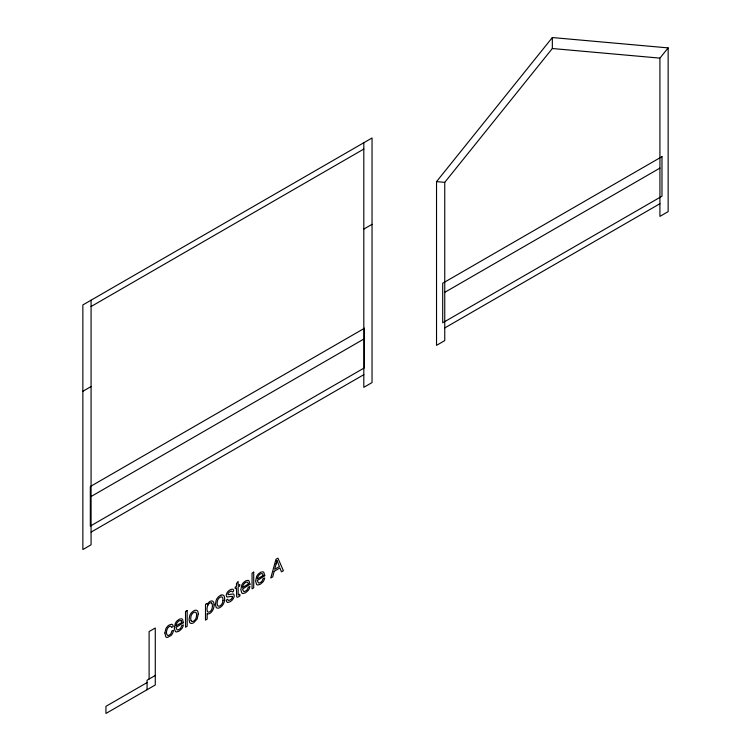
<?xml version="1.0" encoding="UTF-8"?>
<svg xmlns="http://www.w3.org/2000/svg" width="751" height="751" viewBox="0 0 751 751"><rect width="100%" height="100%" fill="white"/><g stroke="black" fill="none" stroke-linecap="round" stroke-linejoin="round"><path stroke-width="1.13" d="M208.036 604.996L207.83 605.381A4.346 2.516 -60 0 0 207.314 606.677L206.994 608.901A11.678 6.74 -60 0 0 206.994 609.681L207.426 611.53A3.595 2.075 -60 0 0 209.632 611.821A3.595 2.075 -60 0 0 211.904 609.052L212.42 606.414A12.204 7.041 -60 0 0 212.43 605.597L212.064 603.635A3.896 2.244 -60 0 0 211.651 603.109M436.528 181.62L444.752 182.352L444.752 340.607L436.528 345.357L436.528 181.62L552.332 37.55L668.146 47.895L668.146 211.632L659.922 216.382L659.922 58.127L668.146 47.895M444.93 182.127L552.332 48.515L552.332 37.55M91.078 306.53L363.813 149.064M82.854 391.29L91.078 386.54M363.813 229.083L372.036 224.333M91.078 496.524L363.813 339.067M444.752 292.336L659.922 168.111M91.078 532.13L363.813 374.674M444.752 327.943L659.922 203.718M176.025 625.846L181.808 622.513A4.619 2.666 -60 0 0 181.198 620.748M155.279 675.468L147.055 680.218L147.055 689.709M147.055 682.593L105.947 706.325L105.947 713.45L155.279 684.968L155.279 627.996L149.111 631.553L149.111 679.026M238.949 594.764A8.486 4.9 -60 0 0 239.766 594.219L240.01 595.787A8.27 4.778 -60 0 1 238.33 596.923L237.635 597.139A2.431 1.408 -60 0 1 237.241 597.139L237.034 597.064A2.15 1.239 -60 0 1 236.659 596.679L236.462 587.902L235.223 588.615L235.223 587.094L236.462 586.381L236.462 583.565L238.114 581.452L238.114 585.423L239.766 584.475L239.766 585.996L238.114 586.953L238.198 594.679A0.995 0.573 -60 0 0 238.433 594.876L238.949 594.754M220.813 595.28L220.569 595.383A6.815 3.933 -60 0 0 216.964 598.65A5.548 3.201 -60 0 0 216.081 600.575L215.49 604.208L215.988 606.977A5.764 3.323 -60 0 0 216.757 607.869A6.008 3.473 -60 0 0 219.104 607.934L219.574 607.737A8.392 4.844 -60 0 0 220.24 607.371C223.732 605.212 225.347 600.697 224.408 596.763A6.168 3.558 -60 0 0 220.728 595.243M552.332 48.515L659.744 58.109M191.12 620.72L190.735 619.012A10.955 6.327 -60 0 1 190.735 617.97L191.12 615.829A3.849 2.225 -60 0 1 191.552 614.797A3.999 2.309 -60 0 1 195.748 612.384A4.149 2.394 -60 0 1 196.311 613.192L196.584 614.797A11.256 6.496 -60 0 1 196.574 615.595L196.114 617.998A3.764 2.169 -60 0 1 195.748 618.815A3.99 2.3 -60 0 1 191.092 620.702M363.813 142.737L363.813 387.338L372.036 382.588L372.036 137.987L82.854 304.944L82.854 549.544L91.078 544.794L91.078 300.193M207.98 604.959A3.53 2.037 -60 0 1 211.688 603.044M176.006 625.855A4.187 2.422 -60 0 1 177.987 621.715A4.187 2.422 -60 0 1 181.151 620.814M183.46 622.663L175.941 627.517L177.133 629.892A4.018 2.319 -60 0 0 178.156 629.911L179.958 628.869A3.53 2.037 -60 0 0 180.531 628.24A3.333 1.924 -60 0 0 181.029 627.498L181.789 625.574L183.404 624.926L182.822 626.832A5.539 3.201 -60 0 1 181.592 628.944L179.029 631.169L176.654 631.938A5.811 3.351 -60 0 1 175.274 631.403L174.288 628.089L175.283 623.499A6.177 3.567 -60 0 1 175.922 622.344A5.877 3.389 -60 0 1 177.067 620.87L179.423 619.143L181.517 618.777A6.074 3.502 -60 0 1 182.493 619.293L183.46 622.663M249.999 584.25L242.489 589.094L243.671 591.469A4.018 2.319 -60 0 0 244.695 591.497L246.497 590.446A3.53 2.037 -60 0 0 247.079 589.826A3.333 1.924 -60 0 0 247.577 589.075L248.328 587.151L249.952 586.503L249.36 588.408A5.539 3.201 -60 0 1 248.14 590.521L245.577 592.746L243.202 593.525A5.811 3.351 -60 0 1 241.813 592.99L240.836 589.666L241.822 585.076A6.177 3.567 -60 0 1 242.46 583.931A5.877 3.389 -60 0 1 243.615 582.457L245.971 580.72L248.065 580.354A6.074 3.502 -60 0 1 249.032 580.87L249.999 584.25M264.784 575.717L257.264 580.561L258.447 582.936A4.018 2.319 -60 0 0 259.48 582.964L261.282 581.922A3.53 2.037 -60 0 0 261.855 581.293A3.333 1.924 -60 0 0 262.352 580.542L263.113 578.617L264.728 577.97L264.136 579.875A5.539 3.201 -60 0 1 262.916 581.987L260.353 584.212L257.978 584.991A5.811 3.351 -60 0 1 256.598 584.456L255.612 581.133L256.607 576.552A6.177 3.567 -60 0 1 257.246 575.397A5.877 3.389 -60 0 1 258.391 573.924L260.747 572.187L262.841 571.821A6.074 3.502 -60 0 1 263.817 572.346L264.784 575.717M198.236 614.008L197.175 618.918L193.814 622.626A8.392 4.844 -60 0 1 193.157 622.983L192.678 623.189A6.008 3.473 -60 0 1 190.332 623.133A5.764 3.323 -60 0 1 189.571 622.232L189.074 619.462L189.665 615.829A5.548 3.201 -60 0 1 190.576 613.933A6.815 3.933 -60 0 1 194.143 610.676L194.387 610.535A6.13 3.539 -60 0 1 196.969 610.507A6.168 3.558 -60 0 1 197.982 612.018L198.236 614.008M164.891 633.009L165.83 636.867A5.801 3.351 -60 0 0 166.797 637.374A5.633 3.248 -60 0 0 167.567 637.402L170.909 635.581A5.501 3.173 -60 0 0 172.42 633.609A5.323 3.079 -60 0 0 172.88 632.699L173.547 630.23L171.895 630.896L171.04 633.478A3.276 1.887 -60 0 1 170.28 634.426L168.477 635.496A3.483 2.009 -60 0 1 167.736 635.496C165.577 633.872 166.515 630.089 167.755 628.052A3.548 2.046 -60 0 1 168.506 627.188L168.787 626.944A4.468 2.582 -60 0 1 169.595 626.418L169.989 626.268A2.938 1.69 -60 0 1 171.097 626.447L171.65 627.517L173.303 626.278L172.655 624.785A4.778 2.76 -60 0 0 171.444 624.25L169.059 625.114A6.768 3.905 -60 0 0 167.022 626.963L166.76 627.301A5.041 2.91 -60 0 0 165.887 628.747L164.891 633.009M214.091 604.93L213.875 607.09A8.214 4.741 -60 0 1 213.537 608.376L213.059 609.596A5.567 3.211 -60 0 1 211.951 611.417L211.153 612.328A5.651 3.267 -60 0 1 209.548 613.539L209.154 613.717A4.187 2.422 -60 0 1 208.252 613.886A4.919 2.835 -60 0 1 207.145 613.473L207.154 619.124L205.502 620.082L205.502 604.255L207.069 603.344C206.741 606.601 208.694 600.931 210.824 601.091A5.304 3.06 -60 0 1 212.984 601.382L213.594 602.236A8.899 5.144 -60 0 1 214.016 603.795L214.091 604.93M222.991 600.34L222.531 602.743A3.764 2.169 -60 0 1 222.174 603.56A3.99 2.3 -60 0 1 217.508 605.447L217.152 603.757A10.955 6.327 -60 0 1 217.152 602.715L217.537 600.575A3.849 2.225 -60 0 1 217.978 599.542A3.999 2.309 -60 0 1 222.165 597.129A4.149 2.394 -60 0 1 222.737 597.937L223 599.542A11.256 6.496 -60 0 1 222.991 600.34M274.143 571.295L272.707 576.89L270.792 577.998L275.964 559.279L277.936 558.143L283.39 570.722L281.456 571.84L279.935 567.953L274.143 571.295M276.133 563.841L274.659 569.286L279.391 566.554L276.959 560.33A21.807 12.589 -60 0 1 276.133 563.841M232.359 597.655L231.026 599.458L228.83 600.462A2.751 1.586 -60 0 1 228.079 600.124L227.713 599.157L226.06 600.396L227.093 602.264A4.177 2.413 -60 0 0 227.882 602.443L229.327 602.067A10.749 6.205 -60 0 0 230.51 601.438L231.561 600.659A6.28 3.624 -60 0 0 232.275 599.955L233.082 598.932A4.074 2.356 -60 0 0 233.664 597.843A4.393 2.535 -60 0 0 233.88 597.289A3.905 2.253 -60 0 0 234.152 595.759A4.534 2.619 -60 0 0 234.124 595.299L233.993 594.745A2.938 1.699 -60 0 0 233.758 594.341A3.417 1.971 -60 0 0 232.998 593.957L228.154 594.689A1.305 0.751 -60 0 1 228.079 593.543L229.299 592.004L231.242 591.103A2.281 1.314 -60 0 1 231.655 591.215A2.394 1.38 -60 0 1 231.956 591.516C233.27 593.6 234.791 588.775 232.162 589.159A6.205 3.586 -60 0 0 231.496 589.272L229.919 589.957A7.172 4.14 -60 0 0 228.482 591.018A7.21 4.159 -60 0 0 228.163 591.328L227.422 592.192A3.839 2.215 -60 0 0 226.539 593.947A3.577 2.065 -60 0 0 226.774 596.745A3.239 1.868 -60 0 0 227.131 596.979L232.303 596.332A1.277 0.742 -60 0 1 232.463 596.632L232.491 596.763A1.765 1.023 -60 0 1 232.359 597.665M364.432 328.271L90.336 486.517L90.336 526.085L364.432 367.83L364.432 328.271M661.978 156.64L442.696 283.24L442.696 322.799L661.978 196.199L661.978 156.64M187.168 610.544L185.525 611.502L185.525 627.226L187.168 626.278L187.168 610.544M253.716 572.121L252.064 573.079L252.064 588.812L253.716 587.855L253.716 572.121M248.346 584.09L242.573 587.423A4.187 2.422 -60 0 1 244.526 583.302A4.187 2.422 -60 0 1 247.689 582.391A4.619 2.666 -60 0 1 248.299 584.118M263.132 575.557L257.349 578.899A4.187 2.422 -60 0 1 259.311 574.768A4.187 2.422 -60 0 1 262.475 573.858A4.619 2.666 -60 0 1 263.075 575.585"/></g></svg>
